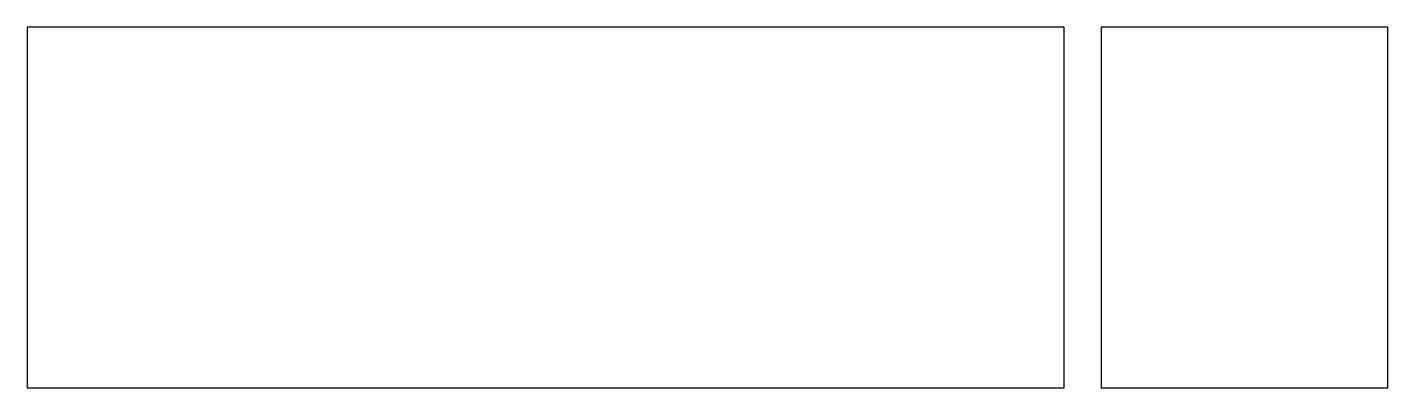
# Model space of a CAD drawing. Header units: inches. Extents: x 0 to 38.4, y 0 to 10.2.
import ezdxf

# ---------------------------------------------------------------- set-up
doc = ezdxf.new("R2010")
doc.units = ezdxf.units.IN
doc.header["$MEASUREMENT"] = 0
doc.layers.get('0').update_dxf_attribs({"true_color": 0xc2ced6})

msp = doc.modelspace()

# ---------------------------------------------------------------- linework, layer by layer
for points in [[(0, 0), (29.3, 0), (29.3, 10.2), (0, 10.2)], [(30.349, 0), (38.449, 0), (38.449, 10.2), (30.349, 10.2)]]:
    msp.add_lwpolyline(points, close=True)

doc.saveas('drawing.dxf')
